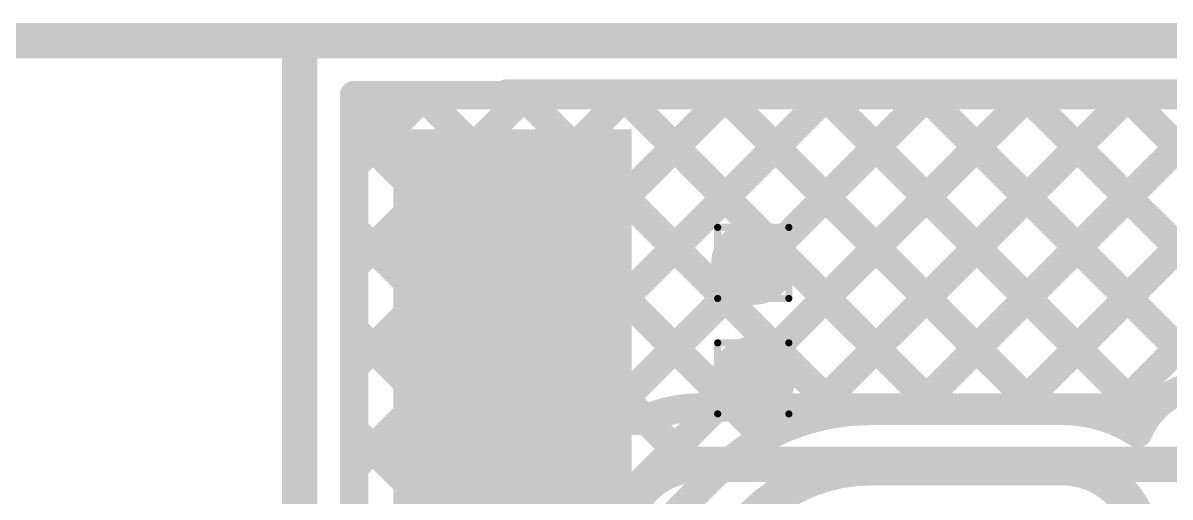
# Model space of a CAD drawing. Header units: inches. Extents: x -17 to 443, y -40 to 218.
# Drawn here: x 91.93 to 100.11, y 165.62 to 169.01 of the extents above; entities that cross this region are included whole.
import ezdxf

# ---------------------------------------------------------------- set-up
doc = ezdxf.new("R2010")
doc.units = ezdxf.units.IN
for name, color, linetype in [('Board Outline', 216, 'Continuous'), ('Bottom Layer', 5, 'Continuous'), ('Dimension', 6, 'Continuous'), ('Drill Drawing', 1, 'Continuous'), ('Fabrication', 76, 'Continuous'), ('Top Layer', 1, 'Continuous'), ('Top Overlay', 2, 'Continuous'), ('Top Paste', 8, 'Continuous'), ('Top Solder', 216, 'Continuous'), ('Via Holes', 16, 'Continuous')]:
    doc.layers.add(name, color=color, linetype=linetype)

# ---------------------------------------------------------------- blocks, each defined once
blk = doc.blocks.new('8_01A0_015200_23')
at = {"layer": 'Top Layer'}
blk.add_hatch(color=1, dxfattribs=at).paths.add_polyline_path([(4.7, -0.1402), (6.3, -0.1402), (6.3, -2.9402), (4.7, -2.9402)])
at = {"layer": 'Top Paste'}
blk.add_hatch(color=8, dxfattribs=at).paths.add_polyline_path([(4.7, -0.1402), (6.3, -0.1402), (6.3, -2.9402), (4.7, -2.9402)])
at = {"layer": 'Top Solder'}
blk.add_hatch(color=216, dxfattribs=at).paths.add_polyline_path([(4.65, -0.0902), (6.35, -0.0902), (6.35, -2.9902), (4.65, -2.9902)])
at = {"layer": 'Top Overlay'}
for points in [[(5.55, -3.1474, 0.127, 0.127, 0), (5.55, -3.2832, 0.127, 0.127, 0)], [(5.55, -3.2832, 0.127, 0.127, 0), (-5.5501, -3.2832, 0.127, 0.127, 0)]]:
    blk.add_lwpolyline(points, format="xyseb", dxfattribs=at)
for points in [[(5.5183, -3.1474, 0.0635, 0.0635, 1), (5.5818, -3.1474, 0.0635, 0.0635, 1)], [(5.5183, -3.2832, 0.0635, 0.0635, 1), (5.5818, -3.2832, 0.0635, 0.0635, 1)], [(5.5183, -3.2832, 0.0635, 0.0635, 1), (5.5818, -3.2832, 0.0635, 0.0635, 1)]]:
    blk.add_lwpolyline(points, format="xyseb", close=True, dxfattribs=at)

msp = doc.modelspace()

# ---------------------------------------------------------------- hatches: boundary and pattern name
at = {"layer": 'Bottom Layer'}
h = msp.add_hatch(color=5, dxfattribs=at)
edge = h.paths.add_edge_path()
edge.add_arc((97.1393, 167.2979), 0.3, 0, 360)
h = msp.add_hatch(color=5, dxfattribs=at)
edge = h.paths.add_edge_path()
edge.add_arc((97.1393, 166.4729), 0.3, 0, 360)
at = {"layer": 'Top Layer'}
h = msp.add_hatch(color=1, dxfattribs=at)
edge = h.paths.add_edge_path()
edge.add_arc((97.1393, 167.2979), 0.3, 0, 360)
h = msp.add_hatch(color=1, dxfattribs=at)
edge = h.paths.add_edge_path()
edge.add_arc((97.1393, 166.4729), 0.3, 0, 360)
at = {"layer": 'Via Holes'}
h = msp.add_hatch(color=7, dxfattribs=at)
edge = h.paths.add_edge_path()
edge.add_arc((97.1393, 167.2979), 0.15, 0, 360)
h = msp.add_hatch(color=7, dxfattribs=at)
edge = h.paths.add_edge_path()
edge.add_arc((97.1393, 166.4729), 0.15, 0, 360)

# ---------------------------------------------------------------- linework, layer by layer
at = {"layer": 'Board Outline'}
for points in [[(93.9014, 163.6729, 0.127, 0.127, 0), (93.9014, 168.8859, 0.127, 0.127, 0)], [(93.9014, 168.8859, 0.127, 0.127, 0), (107.9393, 168.8859, 0.127, 0.127, 0)]]:
    msp.add_lwpolyline(points, format="xyseb", dxfattribs=at)
msp.add_lwpolyline([(93.8696, 168.8859, 0.0635, 0.0635, 1), (93.9331, 168.8859, 0.0635, 0.0635, 1)], format="xyseb", close=True, dxfattribs=at)
msp.add_lwpolyline([(93.8696, 168.8859, 0.0635, 0.0635, 1), (93.9331, 168.8859, 0.0635, 0.0635, 1)], format="xyseb", close=True, dxfattribs=at)
at = {"layer": 'Bottom Layer'}
for points in [[(94.2898, 165.8357, 0.2032, 0.2032, 0), (96.9515, 168.4974, 0.2032, 0.2032, 0)], [(94.2898, 166.5542, 0.2032, 0.2032, 0), (96.2331, 168.4974, 0.2032, 0.2032, 0)], [(94.2898, 165.1173, 0.2032, 0.2032, 0), (97.6699, 168.4974, 0.2032, 0.2032, 0)], [(94.2898, 167.2726, 0.2032, 0.2032, 0), (95.5147, 168.4974, 0.2032, 0.2032, 0)], [(94.2898, 167.991, 0.2032, 0.2032, 0), (94.7962, 168.4974, 0.2032, 0.2032, 0)], [(94.4494, 168.3765, 0.2032, 0.2032, -0.062998), (94.6058, 168.4974, 0.2032, 0.2032, 0)], [(94.6058, 168.4974, 0.2032, 0.2032, 0), (106.9909, 168.4974, 0.2032, 0.2032, 0)], [(94.7699, 168.4974, 0.2032, 0.2032, 0), (97.0023, 166.265, 0.2032, 0.2032, 0)], [(95.4883, 168.4974, 0.2032, 0.2032, 0), (97.7207, 166.265, 0.2032, 0.2032, 0)], [(96.029, 166.1381, 0.2032, 0.2032, 0), (98.3883, 168.4974, 0.2032, 0.2032, 0)], [(96.2067, 168.4974, 0.2032, 0.2032, 0), (98.4391, 166.265, 0.2032, 0.2032, 0)], [(96.8744, 166.265, 0.2032, 0.2032, 0), (99.1068, 168.4974, 0.2032, 0.2032, 0)], [(96.9252, 168.4974, 0.2032, 0.2032, 0), (99.1575, 166.265, 0.2032, 0.2032, 0)], [(97.5928, 166.265, 0.2032, 0.2032, 0), (99.8252, 168.4974, 0.2032, 0.2032, 0)], [(97.6436, 168.4974, 0.2032, 0.2032, 0), (99.876, 166.265, 0.2032, 0.2032, 0)], [(98.3112, 166.265, 0.2032, 0.2032, 0), (100.5436, 168.4974, 0.2032, 0.2032, 0)], [(98.362, 168.4974, 0.2032, 0.2032, 0), (100.4214, 166.438, 0.2032, 0.2032, 0)], [(99.0297, 166.265, 0.2032, 0.2032, 0), (101.262, 168.4974, 0.2032, 0.2032, 0)], [(99.0297, 166.265, 0.2032, 0.2032, 0), (101.262, 168.4974, 0.2032, 0.2032, 0)], [(99.0804, 168.4974, 0.2032, 0.2032, 0), (101.4084, 166.1694, 0.2032, 0.2032, 0)], [(99.7481, 166.265, 0.2032, 0.2032, 0), (101.9804, 168.4974, 0.2032, 0.2032, 0)], [(99.7988, 168.4974, 0.2032, 0.2032, 0), (102.1268, 166.1694, 0.2032, 0.2032, 0)], [(94.2898, 168.1476, 0.2032, 0.2032, -0.088564), (94.4479, 168.375, 0.2032, 0.2032, 0)], [(94.3075, 168.1918, 0.2032, 0.2032, 0), (94.3938, 168.3209, 0.2032, 0.2032, 0)], [(94.3282, 168.2207, 0.2032, 0.2032, 0), (96.3657, 166.1832, 0.2032, 0.2032, 0)], [(94.2898, 163.6729, 0.2032, 0.2032, 0), (94.2898, 168.1476, 0.2032, 0.2032, 0)], [(94.2898, 167.5406, 0.2032, 0.2032, 0), (95.8325, 165.998, 0.2032, 0.2032, 0)], [(94.2898, 166.8222, 0.2032, 0.2032, 0), (95.7213, 165.3907, 0.2032, 0.2032, 0)], [(100.0076, 166.265, 0.2032, 0.2032, -0.482464), (100.9095, 166.1694, 0.2032, 0.2032, 0)], [(96.3358, 166.1694, 0.2032, 0.2032, -0.112956), (96.7537, 166.265, 0.2032, 0.2032, 0)], [(96.7537, 166.265, 0.2032, 0.2032, 0), (100.0076, 166.265, 0.2032, 0.2032, 0)], [(95.9337, 166.0889, 0.2032, 0.2032, -0.098492), (96.1059, 166.1602, 0.2032, 0.2032, 0)], [(96.1059, 166.1602, 0.2032, 0.2032, -0.049128), (96.1991, 166.1694, 0.2032, 0.2032, 0)], [(96.1991, 166.1694, 0.2032, 0.2032, 0), (96.3358, 166.1694, 0.2032, 0.2032, 0)], [(96.1991, 166.1694, 0.2032, 0.2032, 0), (96.3358, 166.1694, 0.2032, 0.2032, 0)], [(94.2898, 166.1038, 0.2032, 0.2032, 0), (95.7213, 164.6723, 0.2032, 0.2032, 0)], [(95.8019, 165.9571, 0.2032, 0.2032, -0.098491), (95.9337, 166.0889, 0.2032, 0.2032, 0)], [(95.7305, 165.7848, 0.2032, 0.2032, -0.098492), (95.8019, 165.9571, 0.2032, 0.2032, 0)], [(94.2898, 164.3989, 0.2032, 0.2032, 0), (95.7527, 165.8617, 0.2032, 0.2032, 0)], [(96.1991, 165.3041, 0.254, 0.254, -0.414214), (96.7537, 165.8586, 0.254, 0.254, 0)], [(96.7537, 165.8586, 0.254, 0.254, 0), (100.4205, 165.8586, 0.254, 0.254, 0)], [(95.7213, 165.6916, 0.2032, 0.2032, -0.049126), (95.7305, 165.7848, 0.2032, 0.2032, 0)], [(95.7213, 164.0007, 0.2032, 0.2032, 0), (95.7213, 165.6916, 0.2032, 0.2032, 0)]]:
    msp.add_lwpolyline(points, format="xyseb", dxfattribs=at)
for points in [[(94.555, 168.4974, 0.1016, 0.1016, 1), (94.6566, 168.4974, 0.1016, 0.1016, 1)], [(94.555, 168.4974, 0.1016, 0.1016, 1), (94.6566, 168.4974, 0.1016, 0.1016, 1)], [(94.7191, 168.4974, 0.1016, 0.1016, 1), (94.8207, 168.4974, 0.1016, 0.1016, 1)], [(94.7454, 168.4974, 0.1016, 0.1016, 1), (94.847, 168.4974, 0.1016, 0.1016, 1)], [(95.4375, 168.4974, 0.1016, 0.1016, 1), (95.5391, 168.4974, 0.1016, 0.1016, 1)], [(95.4639, 168.4974, 0.1016, 0.1016, 1), (95.5655, 168.4974, 0.1016, 0.1016, 1)], [(96.1559, 168.4974, 0.1016, 0.1016, 1), (96.2575, 168.4974, 0.1016, 0.1016, 1)], [(96.1823, 168.4974, 0.1016, 0.1016, 1), (96.2839, 168.4974, 0.1016, 0.1016, 1)], [(96.8744, 168.4974, 0.1016, 0.1016, 1), (96.976, 168.4974, 0.1016, 0.1016, 1)], [(96.9007, 168.4974, 0.1016, 0.1016, 1), (97.0023, 168.4974, 0.1016, 0.1016, 1)], [(97.5928, 168.4974, 0.1016, 0.1016, 1), (97.6944, 168.4974, 0.1016, 0.1016, 1)], [(97.6191, 168.4974, 0.1016, 0.1016, 1), (97.7207, 168.4974, 0.1016, 0.1016, 1)], [(98.3112, 168.4974, 0.1016, 0.1016, 1), (98.4128, 168.4974, 0.1016, 0.1016, 1)], [(98.3375, 168.4974, 0.1016, 0.1016, 1), (98.4391, 168.4974, 0.1016, 0.1016, 1)], [(99.0296, 168.4974, 0.1016, 0.1016, 1), (99.1312, 168.4974, 0.1016, 0.1016, 1)], [(99.056, 168.4974, 0.1016, 0.1016, 1), (99.1576, 168.4974, 0.1016, 0.1016, 1)], [(99.748, 168.4974, 0.1016, 0.1016, 1), (99.8496, 168.4974, 0.1016, 0.1016, 1)], [(99.7744, 168.4974, 0.1016, 0.1016, 1), (99.876, 168.4974, 0.1016, 0.1016, 1)], [(94.3971, 168.375, 0.1016, 0.1016, 1), (94.4987, 168.375, 0.1016, 0.1016, 1)], [(94.3986, 168.3765, 0.1016, 0.1016, 1), (94.5002, 168.3765, 0.1016, 0.1016, 1)], [(94.343, 168.3209, 0.1016, 0.1016, 1), (94.4446, 168.3209, 0.1016, 0.1016, 1)], [(94.2567, 168.1918, 0.1016, 0.1016, 1), (94.3583, 168.1918, 0.1016, 0.1016, 1)], [(94.2774, 168.2207, 0.1016, 0.1016, 1), (94.379, 168.2207, 0.1016, 0.1016, 1)], [(94.239, 168.1476, 0.1016, 0.1016, 1), (94.3406, 168.1476, 0.1016, 0.1016, 1)], [(94.239, 168.1476, 0.1016, 0.1016, 1), (94.3406, 168.1476, 0.1016, 0.1016, 1)], [(94.239, 167.991, 0.1016, 0.1016, 1), (94.3406, 167.991, 0.1016, 0.1016, 1)], [(94.239, 167.5406, 0.1016, 0.1016, 1), (94.3406, 167.5406, 0.1016, 0.1016, 1)], [(94.239, 167.2726, 0.1016, 0.1016, 1), (94.3406, 167.2726, 0.1016, 0.1016, 1)], [(94.239, 166.8222, 0.1016, 0.1016, 1), (94.3406, 166.8222, 0.1016, 0.1016, 1)], [(94.239, 166.5542, 0.1016, 0.1016, 1), (94.3406, 166.5542, 0.1016, 0.1016, 1)], [(96.7029, 166.265, 0.1016, 0.1016, 1), (96.8045, 166.265, 0.1016, 0.1016, 1)], [(96.7029, 166.265, 0.1016, 0.1016, 1), (96.8045, 166.265, 0.1016, 0.1016, 1)], [(96.8236, 166.265, 0.1016, 0.1016, 1), (96.9252, 166.265, 0.1016, 0.1016, 1)], [(96.9515, 166.265, 0.1016, 0.1016, 1), (97.0531, 166.265, 0.1016, 0.1016, 1)], [(97.542, 166.265, 0.1016, 0.1016, 1), (97.6436, 166.265, 0.1016, 0.1016, 1)], [(97.6699, 166.265, 0.1016, 0.1016, 1), (97.7715, 166.265, 0.1016, 0.1016, 1)], [(98.2604, 166.265, 0.1016, 0.1016, 1), (98.362, 166.265, 0.1016, 0.1016, 1)], [(98.3883, 166.265, 0.1016, 0.1016, 1), (98.4899, 166.265, 0.1016, 0.1016, 1)], [(98.9789, 166.265, 0.1016, 0.1016, 1), (99.0805, 166.265, 0.1016, 0.1016, 1)], [(98.9789, 166.265, 0.1016, 0.1016, 1), (99.0805, 166.265, 0.1016, 0.1016, 1)], [(99.1067, 166.265, 0.1016, 0.1016, 1), (99.2083, 166.265, 0.1016, 0.1016, 1)], [(99.6973, 166.265, 0.1016, 0.1016, 1), (99.7989, 166.265, 0.1016, 0.1016, 1)], [(99.8252, 166.265, 0.1016, 0.1016, 1), (99.9268, 166.265, 0.1016, 0.1016, 1)], [(99.9568, 166.265, 0.1016, 0.1016, 1), (100.0584, 166.265, 0.1016, 0.1016, 1)], [(99.9568, 166.265, 0.1016, 0.1016, 1), (100.0584, 166.265, 0.1016, 0.1016, 1)], [(95.9782, 166.1381, 0.1016, 0.1016, 1), (96.0798, 166.1381, 0.1016, 0.1016, 1)], [(96.0551, 166.1602, 0.1016, 0.1016, 1), (96.1567, 166.1602, 0.1016, 0.1016, 1)], [(96.0551, 166.1602, 0.1016, 0.1016, 1), (96.1567, 166.1602, 0.1016, 0.1016, 1)], [(96.1483, 166.1694, 0.1016, 0.1016, 1), (96.2499, 166.1694, 0.1016, 0.1016, 1)], [(96.1483, 166.1694, 0.1016, 0.1016, 1), (96.2499, 166.1694, 0.1016, 0.1016, 1)], [(96.1483, 166.1694, 0.1016, 0.1016, 1), (96.2499, 166.1694, 0.1016, 0.1016, 1)], [(96.285, 166.1694, 0.1016, 0.1016, 1), (96.3866, 166.1694, 0.1016, 0.1016, 1)], [(96.285, 166.1694, 0.1016, 0.1016, 1), (96.3866, 166.1694, 0.1016, 0.1016, 1)], [(96.285, 166.1694, 0.1016, 0.1016, 1), (96.3866, 166.1694, 0.1016, 0.1016, 1)], [(96.3149, 166.1832, 0.1016, 0.1016, 1), (96.4165, 166.1832, 0.1016, 0.1016, 1)], [(94.239, 166.1038, 0.1016, 0.1016, 1), (94.3406, 166.1038, 0.1016, 0.1016, 1)], [(95.8829, 166.0889, 0.1016, 0.1016, 1), (95.9845, 166.0889, 0.1016, 0.1016, 1)], [(95.8829, 166.0889, 0.1016, 0.1016, 1), (95.9845, 166.0889, 0.1016, 0.1016, 1)], [(95.7817, 165.998, 0.1016, 0.1016, 1), (95.8833, 165.998, 0.1016, 0.1016, 1)], [(95.7511, 165.9571, 0.1016, 0.1016, 1), (95.8527, 165.9571, 0.1016, 0.1016, 1)], [(95.7511, 165.9571, 0.1016, 0.1016, 1), (95.8527, 165.9571, 0.1016, 0.1016, 1)], [(94.239, 165.8357, 0.1016, 0.1016, 1), (94.3406, 165.8357, 0.1016, 0.1016, 1)], [(95.7019, 165.8617, 0.1016, 0.1016, 1), (95.8035, 165.8617, 0.1016, 0.1016, 1)], [(96.6902, 165.8586, 0.127, 0.127, 1), (96.8172, 165.8586, 0.127, 0.127, 1)], [(96.6902, 165.8586, 0.127, 0.127, 1), (96.8172, 165.8586, 0.127, 0.127, 1)], [(95.6797, 165.7848, 0.1016, 0.1016, 1), (95.7813, 165.7848, 0.1016, 0.1016, 1)], [(95.6797, 165.7848, 0.1016, 0.1016, 1), (95.7813, 165.7848, 0.1016, 0.1016, 1)], [(95.6705, 165.6916, 0.1016, 0.1016, 1), (95.7721, 165.6916, 0.1016, 0.1016, 1)], [(95.6705, 165.6916, 0.1016, 0.1016, 1), (95.7721, 165.6916, 0.1016, 0.1016, 1)]]:
    msp.add_lwpolyline(points, format="xyseb", close=True, dxfattribs=at)
at = {"layer": 'Dimension'}
msp.add_lwpolyline([(75.7174, 168.8859, 0.254, 0.254, 0), (93.9014, 168.8859, 0.254, 0.254, 0)], format="xyseb", dxfattribs=at)
msp.add_lwpolyline([(93.8379, 168.8859, 0.127, 0.127, 1), (93.9649, 168.8859, 0.127, 0.127, 1)], format="xyseb", close=True, dxfattribs=at)
at = {"layer": 'Drill Drawing'}
for points in [[(96.8853, 167.5519, 0.0508, 0.0508, 0), (97.3933, 167.5519, 0.0508, 0.0508, 0)], [(96.8853, 167.0439, 0.0508, 0.0508, 0), (96.8853, 167.5519, 0.0508, 0.0508, 0)], [(97.3933, 167.0439, 0.0508, 0.0508, 0), (97.3933, 167.5519, 0.0508, 0.0508, 0)], [(96.8853, 167.0439, 0.0508, 0.0508, 0), (97.3933, 167.0439, 0.0508, 0.0508, 0)], [(96.8853, 166.7269, 0.0508, 0.0508, 0), (97.3933, 166.7269, 0.0508, 0.0508, 0)], [(96.8853, 166.2189, 0.0508, 0.0508, 0), (96.8853, 166.7269, 0.0508, 0.0508, 0)], [(97.3933, 166.2189, 0.0508, 0.0508, 0), (97.3933, 166.7269, 0.0508, 0.0508, 0)], [(96.8853, 166.2189, 0.0508, 0.0508, 0), (97.3933, 166.2189, 0.0508, 0.0508, 0)]]:
    msp.add_lwpolyline(points, format="xyseb", dxfattribs=at)
for points in [[(96.8726, 167.5519, 0.0254, 0.0254, 1), (96.898, 167.5519, 0.0254, 0.0254, 1)], [(96.8726, 167.5519, 0.0254, 0.0254, 1), (96.898, 167.5519, 0.0254, 0.0254, 1)], [(97.3806, 167.5519, 0.0254, 0.0254, 1), (97.406, 167.5519, 0.0254, 0.0254, 1)], [(97.3806, 167.5519, 0.0254, 0.0254, 1), (97.406, 167.5519, 0.0254, 0.0254, 1)], [(96.8726, 167.0439, 0.0254, 0.0254, 1), (96.898, 167.0439, 0.0254, 0.0254, 1)], [(96.8726, 167.0439, 0.0254, 0.0254, 1), (96.898, 167.0439, 0.0254, 0.0254, 1)], [(97.3806, 167.0439, 0.0254, 0.0254, 1), (97.406, 167.0439, 0.0254, 0.0254, 1)], [(97.3806, 167.0439, 0.0254, 0.0254, 1), (97.406, 167.0439, 0.0254, 0.0254, 1)], [(96.8726, 166.7269, 0.0254, 0.0254, 1), (96.898, 166.7269, 0.0254, 0.0254, 1)], [(96.8726, 166.7269, 0.0254, 0.0254, 1), (96.898, 166.7269, 0.0254, 0.0254, 1)], [(97.3806, 166.7269, 0.0254, 0.0254, 1), (97.406, 166.7269, 0.0254, 0.0254, 1)], [(97.3806, 166.7269, 0.0254, 0.0254, 1), (97.406, 166.7269, 0.0254, 0.0254, 1)], [(96.8726, 166.2189, 0.0254, 0.0254, 1), (96.898, 166.2189, 0.0254, 0.0254, 1)], [(96.8726, 166.2189, 0.0254, 0.0254, 1), (96.898, 166.2189, 0.0254, 0.0254, 1)], [(97.3806, 166.2189, 0.0254, 0.0254, 1), (97.406, 166.2189, 0.0254, 0.0254, 1)], [(97.3806, 166.2189, 0.0254, 0.0254, 1), (97.406, 166.2189, 0.0254, 0.0254, 1)]]:
    msp.add_lwpolyline(points, format="xyseb", close=True, dxfattribs=at)
at = {"layer": 'Fabrication'}
for points in [[(93.9014, 163.6729, 0.254, 0.254, 0), (93.9014, 168.8859, 0.254, 0.254, 0)], [(93.9014, 168.8859, 0.254, 0.254, 0), (107.9393, 168.8859, 0.254, 0.254, 0)]]:
    msp.add_lwpolyline(points, format="xyseb", dxfattribs=at)
msp.add_lwpolyline([(93.8379, 168.8859, 0.127, 0.127, 1), (93.9649, 168.8859, 0.127, 0.127, 1)], format="xyseb", close=True, dxfattribs=at)
msp.add_lwpolyline([(93.8379, 168.8859, 0.127, 0.127, 1), (93.9649, 168.8859, 0.127, 0.127, 1)], format="xyseb", close=True, dxfattribs=at)
at = {"layer": 'Top Layer'}
for points in [[(94.2898, 168.4974, 0.2032, 0.2032, 0), (107.5509, 168.4974, 0.2032, 0.2032, 0)], [(94.2898, 167.991, 0.2032, 0.2032, 0), (94.7962, 168.4974, 0.2032, 0.2032, 0)], [(94.2898, 165.8358, 0.2032, 0.2032, 0), (96.9515, 168.4974, 0.2032, 0.2032, 0)], [(94.2898, 166.5542, 0.2032, 0.2032, 0), (96.2331, 168.4974, 0.2032, 0.2032, 0)], [(94.2898, 165.1173, 0.2032, 0.2032, 0), (97.6699, 168.4974, 0.2032, 0.2032, 0)], [(94.2898, 164.3989, 0.2032, 0.2032, 0), (98.3883, 168.4974, 0.2032, 0.2032, 0)], [(94.2898, 163.6805, 0.2032, 0.2032, 0), (99.1068, 168.4974, 0.2032, 0.2032, 0)], [(94.2898, 167.2726, 0.2032, 0.2032, 0), (95.5147, 168.4974, 0.2032, 0.2032, 0)], [(94.2898, 163.6729, 0.2032, 0.2032, 0), (94.2898, 168.4974, 0.2032, 0.2032, 0)], [(94.7699, 168.4974, 0.2032, 0.2032, 0), (97.2187, 166.0486, 0.2032, 0.2032, 0)], [(95.4883, 168.4974, 0.2032, 0.2032, 0), (97.7595, 166.2263, 0.2032, 0.2032, 0)], [(96.2067, 168.4974, 0.2032, 0.2032, 0), (98.4628, 166.2414, 0.2032, 0.2032, 0)], [(96.9252, 168.4974, 0.2032, 0.2032, 0), (99.1812, 166.2414, 0.2032, 0.2032, 0)], [(97.4936, 166.1659, 0.2032, 0.2032, 0), (99.8252, 168.4974, 0.2032, 0.2032, 0)], [(97.6436, 168.4974, 0.2032, 0.2032, 0), (99.9476, 166.1934, 0.2032, 0.2032, 0)], [(98.2876, 166.2414, 0.2032, 0.2032, 0), (100.5436, 168.4974, 0.2032, 0.2032, 0)], [(98.362, 168.4974, 0.2032, 0.2032, 0), (100.4214, 166.438, 0.2032, 0.2032, 0)], [(99.006, 166.2414, 0.2032, 0.2032, 0), (101.262, 168.4974, 0.2032, 0.2032, 0)], [(99.0804, 168.4974, 0.2032, 0.2032, 0), (102.9265, 164.6513, 0.2032, 0.2032, 0)], [(99.6699, 166.1868, 0.2032, 0.2032, 0), (101.9804, 168.4974, 0.2032, 0.2032, 0)], [(99.7989, 168.4974, 0.2032, 0.2032, 0), (103.6449, 164.6513, 0.2032, 0.2032, 0)], [(94.2898, 168.2591, 0.2032, 0.2032, 0), (96.813, 165.7359, 0.2032, 0.2032, 0)], [(94.2898, 167.5406, 0.2032, 0.2032, 0), (96.4538, 165.3767, 0.2032, 0.2032, 0)], [(94.2898, 166.8222, 0.2032, 0.2032, 0), (96.0946, 165.0175, 0.2032, 0.2032, 0)], [(99.8853, 166.0805, 0.2032, 0.2032, -0.820558), (100.9999, 165.8586, 0.2032, 0.2032, 0)], [(96.8528, 165.7757, 0.2032, 0.2032, -0.198705), (97.9783, 166.2414, 0.2032, 0.2032, 0)], [(97.9783, 166.2414, 0.2032, 0.2032, 0), (99.3475, 166.2414, 0.2032, 0.2032, 0)], [(99.3475, 166.2414, 0.2032, 0.2032, -0.146368), (99.8853, 166.0805, 0.2032, 0.2032, 0)], [(94.2898, 166.1038, 0.2032, 0.2032, 0), (95.7354, 164.6583, 0.2032, 0.2032, 0)], [(97.14, 165.4881, 0.254, 0.254, -0.198706), (97.9783, 165.835, 0.254, 0.254, 0)], [(97.9783, 165.835, 0.254, 0.254, 0), (99.3475, 165.835, 0.254, 0.254, 0)], [(99.3475, 165.835, 0.254, 0.254, -0.414214), (99.9204, 165.2621, 0.254, 0.254, 0)], [(94.2184, 163.1413, 0.2032, 0.2032, 0), (96.8516, 165.7745, 0.2032, 0.2032, 0)]]:
    msp.add_lwpolyline(points, format="xyseb", dxfattribs=at)
for points in [[(94.239, 168.4974, 0.1016, 0.1016, 1), (94.3406, 168.4974, 0.1016, 0.1016, 1)], [(94.239, 168.4974, 0.1016, 0.1016, 1), (94.3406, 168.4974, 0.1016, 0.1016, 1)], [(94.7191, 168.4974, 0.1016, 0.1016, 1), (94.8207, 168.4974, 0.1016, 0.1016, 1)], [(94.7454, 168.4974, 0.1016, 0.1016, 1), (94.847, 168.4974, 0.1016, 0.1016, 1)], [(95.4375, 168.4974, 0.1016, 0.1016, 1), (95.5391, 168.4974, 0.1016, 0.1016, 1)], [(95.4639, 168.4974, 0.1016, 0.1016, 1), (95.5655, 168.4974, 0.1016, 0.1016, 1)], [(96.1559, 168.4974, 0.1016, 0.1016, 1), (96.2575, 168.4974, 0.1016, 0.1016, 1)], [(96.1823, 168.4974, 0.1016, 0.1016, 1), (96.2839, 168.4974, 0.1016, 0.1016, 1)], [(96.8744, 168.4974, 0.1016, 0.1016, 1), (96.976, 168.4974, 0.1016, 0.1016, 1)], [(96.9007, 168.4974, 0.1016, 0.1016, 1), (97.0023, 168.4974, 0.1016, 0.1016, 1)], [(97.5928, 168.4974, 0.1016, 0.1016, 1), (97.6944, 168.4974, 0.1016, 0.1016, 1)], [(97.6191, 168.4974, 0.1016, 0.1016, 1), (97.7207, 168.4974, 0.1016, 0.1016, 1)], [(98.3112, 168.4974, 0.1016, 0.1016, 1), (98.4128, 168.4974, 0.1016, 0.1016, 1)], [(98.3375, 168.4974, 0.1016, 0.1016, 1), (98.4391, 168.4974, 0.1016, 0.1016, 1)], [(99.0296, 168.4974, 0.1016, 0.1016, 1), (99.1312, 168.4974, 0.1016, 0.1016, 1)], [(99.056, 168.4974, 0.1016, 0.1016, 1), (99.1576, 168.4974, 0.1016, 0.1016, 1)], [(99.7481, 168.4974, 0.1016, 0.1016, 1), (99.8497, 168.4974, 0.1016, 0.1016, 1)], [(99.7744, 168.4974, 0.1016, 0.1016, 1), (99.876, 168.4974, 0.1016, 0.1016, 1)], [(94.239, 168.2591, 0.1016, 0.1016, 1), (94.3406, 168.2591, 0.1016, 0.1016, 1)], [(94.239, 167.991, 0.1016, 0.1016, 1), (94.3406, 167.991, 0.1016, 0.1016, 1)], [(94.239, 167.5406, 0.1016, 0.1016, 1), (94.3406, 167.5406, 0.1016, 0.1016, 1)], [(94.239, 167.2726, 0.1016, 0.1016, 1), (94.3406, 167.2726, 0.1016, 0.1016, 1)], [(94.239, 166.8222, 0.1016, 0.1016, 1), (94.3406, 166.8222, 0.1016, 0.1016, 1)], [(94.239, 166.5542, 0.1016, 0.1016, 1), (94.3406, 166.5542, 0.1016, 0.1016, 1)], [(97.7087, 166.2263, 0.1016, 0.1016, 1), (97.8103, 166.2263, 0.1016, 0.1016, 1)], [(97.9275, 166.2414, 0.1016, 0.1016, 1), (98.0291, 166.2414, 0.1016, 0.1016, 1)], [(97.9275, 166.2414, 0.1016, 0.1016, 1), (98.0291, 166.2414, 0.1016, 0.1016, 1)], [(98.2368, 166.2414, 0.1016, 0.1016, 1), (98.3384, 166.2414, 0.1016, 0.1016, 1)], [(98.412, 166.2414, 0.1016, 0.1016, 1), (98.5136, 166.2414, 0.1016, 0.1016, 1)], [(98.9552, 166.2414, 0.1016, 0.1016, 1), (99.0568, 166.2414, 0.1016, 0.1016, 1)], [(99.1304, 166.2414, 0.1016, 0.1016, 1), (99.232, 166.2414, 0.1016, 0.1016, 1)], [(99.2967, 166.2414, 0.1016, 0.1016, 1), (99.3983, 166.2414, 0.1016, 0.1016, 1)], [(99.2967, 166.2414, 0.1016, 0.1016, 1), (99.3983, 166.2414, 0.1016, 0.1016, 1)], [(97.4428, 166.1659, 0.1016, 0.1016, 1), (97.5444, 166.1659, 0.1016, 0.1016, 1)], [(99.6191, 166.1868, 0.1016, 0.1016, 1), (99.7207, 166.1868, 0.1016, 0.1016, 1)], [(99.8968, 166.1934, 0.1016, 0.1016, 1), (99.9984, 166.1934, 0.1016, 0.1016, 1)], [(94.239, 166.1038, 0.1016, 0.1016, 1), (94.3406, 166.1038, 0.1016, 0.1016, 1)], [(99.8345, 166.0805, 0.1016, 0.1016, 1), (99.9361, 166.0805, 0.1016, 0.1016, 1)], [(99.8345, 166.0805, 0.1016, 0.1016, 1), (99.9361, 166.0805, 0.1016, 0.1016, 1)], [(97.1679, 166.0486, 0.1016, 0.1016, 1), (97.2695, 166.0486, 0.1016, 0.1016, 1)], [(94.239, 165.8358, 0.1016, 0.1016, 1), (94.3406, 165.8358, 0.1016, 0.1016, 1)], [(97.9148, 165.835, 0.127, 0.127, 1), (98.0418, 165.835, 0.127, 0.127, 1)], [(97.9148, 165.835, 0.127, 0.127, 1), (98.0418, 165.835, 0.127, 0.127, 1)], [(99.284, 165.835, 0.127, 0.127, 1), (99.411, 165.835, 0.127, 0.127, 1)], [(99.284, 165.835, 0.127, 0.127, 1), (99.411, 165.835, 0.127, 0.127, 1)], [(96.7622, 165.7359, 0.1016, 0.1016, 1), (96.8638, 165.7359, 0.1016, 0.1016, 1)], [(96.8008, 165.7745, 0.1016, 0.1016, 1), (96.9024, 165.7745, 0.1016, 0.1016, 1)], [(96.802, 165.7757, 0.1016, 0.1016, 1), (96.9036, 165.7757, 0.1016, 0.1016, 1)]]:
    msp.add_lwpolyline(points, format="xyseb", close=True, dxfattribs=at)

# ---------------------------------------------------------------- block references
at = {"rotation": 180}
msp.add_blockref('8_01A0_015200_23', (100.9204, 165.2621), dxfattribs=at)

doc.saveas('drawing.dxf')
